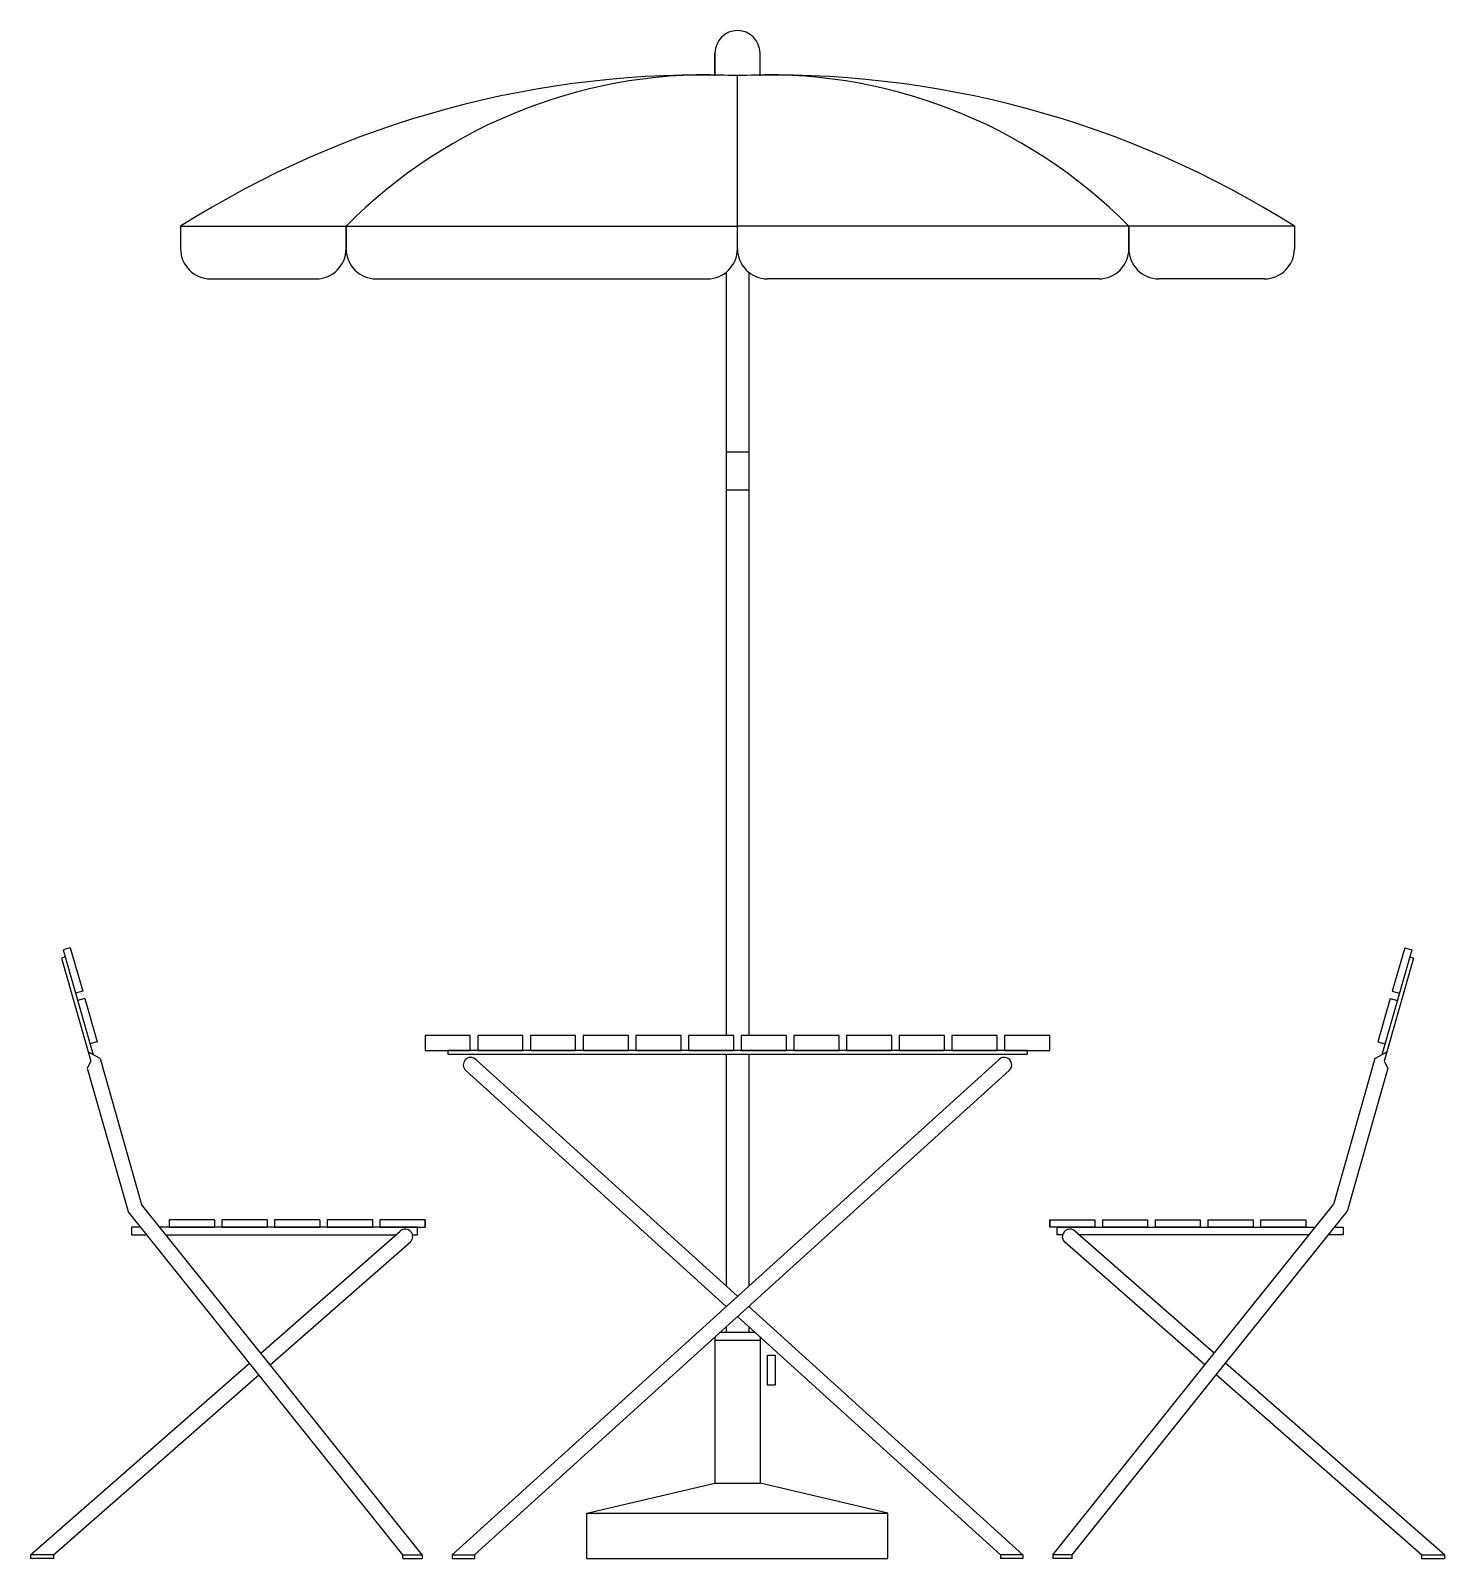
# Model space of a CAD drawing. Extents: x 0 to 188, y 0 to 203.
import ezdxf

# ---------------------------------------------------------------- set-up
doc = ezdxf.new("R2010")
doc.units = 0
doc.header["$MEASUREMENT"] = 0
doc.layers.get('0').update_dxf_attribs({"linetype": 'CONTINUOUS'})

msp = doc.modelspace()

# ---------------------------------------------------------------- linework, layer by layer
at = {"color": 0, "linetype": 'ByBlock'}
for p, q in [((90.93, 200), (90.93, 197.11)), ((90.93, 197), (90.93, 200)), ((96.93, 197), (96.93, 200)), ((93.93, 177), (93.93, 197)), ((19.93, 177), (93.93, 177)), ((19.93, 177), (19.93, 174)), ((41.93, 177), (41.93, 174)), ((41.93, 177), (41.93, 177)), ((41.93, 174), (41.93, 177)), ((93.93, 174), (93.93, 177)), ((167.93, 177), (93.93, 177)), ((93.93, 174), (93.93, 177)), ((145.93, 174), (145.93, 177)), ((145.93, 177), (145.93, 177)), ((145.93, 177), (145.93, 174)), ((167.93, 177), (167.93, 174)), ((92.43, 170.88), (92.43, 69.5)), ((95.43, 170.88), (95.43, 69.5)), ((23.93, 170), (37.93, 170)), ((45.93, 170), (89.93, 170)), ((141.93, 170), (97.93, 170)), ((163.93, 170), (149.93, 170)), ((95.43, 147), (92.43, 147)), ((95.43, 147), (92.43, 147)), ((92.43, 142), (95.43, 142)), ((92.43, 142), (95.43, 142)), ((4.59, 79.91), (4.11, 79.77)), ((4.11, 79.77), (8.03, 66.07)), ((5.28, 81.14), (4.32, 80.87)), ((4.32, 80.87), (8.3, 66.92)), ((5.28, 81.14), (6.93, 75.37)), ((183.55, 80.87), (179.57, 66.92)), ((183.76, 79.77), (179.84, 66.07)), ((182.59, 81.14), (180.94, 75.37)), ((182.59, 81.14), (183.55, 80.87)), ((183.28, 79.91), (183.76, 79.77)), ((6.93, 75.37), (5.97, 75.1)), ((180.94, 75.37), (181.9, 75.1)), ((7.2, 74.41), (6.24, 74.14)), ((7.2, 74.41), (8.85, 68.64)), ((180.67, 74.41), (179.02, 68.64)), ((180.67, 74.41), (181.63, 74.14)), ((52.43, 69.5), (52.43, 67.5)), ((58.43, 69.5), (52.43, 69.5)), ((58.43, 67.5), (58.43, 69.5)), ((59.43, 69.5), (59.43, 67.5)), ((65.43, 69.5), (59.43, 69.5)), ((65.43, 67.5), (65.43, 69.5)), ((66.43, 69.5), (66.43, 67.5)), ((72.43, 69.5), (66.43, 69.5)), ((72.43, 67.5), (72.43, 69.5)), ((73.43, 69.5), (73.43, 67.5)), ((79.43, 69.5), (73.43, 69.5)), ((79.43, 67.5), (79.43, 69.5)), ((80.43, 69.5), (80.43, 67.5)), ((86.43, 69.5), (80.43, 69.5)), ((86.43, 67.5), (86.43, 69.5)), ((87.43, 69.5), (87.43, 67.5)), ((93.43, 69.5), (87.43, 69.5)), ((93.43, 67.5), (93.43, 69.5)), ((94.43, 69.5), (94.43, 67.5)), ((100.43, 69.5), (94.43, 69.5)), ((100.43, 67.5), (100.43, 69.5)), ((101.43, 69.5), (101.43, 67.5)), ((107.43, 69.5), (101.43, 69.5)), ((107.43, 67.5), (107.43, 69.5)), ((108.43, 69.5), (108.43, 67.5)), ((114.43, 69.5), (108.43, 69.5)), ((114.43, 67.5), (114.43, 69.5)), ((115.43, 69.5), (115.43, 67.5)), ((121.43, 69.5), (115.43, 69.5)), ((121.43, 67.5), (121.43, 69.5)), ((122.43, 69.5), (122.43, 67.5)), ((128.43, 69.5), (122.43, 69.5)), ((128.43, 67.5), (128.43, 69.5)), ((129.43, 69.5), (129.43, 67.5)), ((135.43, 69.5), (129.43, 69.5)), ((135.43, 67.5), (135.43, 69.5)), ((9.23, 66.41), (7.68, 67.27)), ((8.85, 68.64), (7.89, 68.37)), ((52.43, 67.5), (58.43, 67.5)), ((132.43, 67.5), (55.43, 67.5)), ((55.43, 67.5), (55.43, 67)), ((55.43, 67), (132.43, 67)), ((59.43, 67.5), (65.43, 67.5)), ((66.43, 67.5), (72.43, 67.5)), ((73.43, 67.5), (79.43, 67.5)), ((80.43, 67.5), (86.43, 67.5)), ((87.43, 67.5), (93.43, 67.5)), ((92.43, 67), (92.43, 36.2)), ((94.43, 67.5), (100.43, 67.5)), ((95.43, 67), (95.43, 36.2)), ((101.43, 67.5), (107.43, 67.5)), ((108.43, 67.5), (114.43, 67.5)), ((115.43, 67.5), (121.43, 67.5)), ((122.43, 67.5), (128.43, 67.5)), ((129.43, 67.5), (135.43, 67.5)), ((132.43, 67.5), (132.43, 67)), ((178.64, 66.41), (180.18, 67.27)), ((179.02, 68.64), (179.98, 68.37)), ((8.03, 66.07), (7.51, 65.14)), ((7.51, 65.14), (12.95, 46.11)), ((9.23, 66.41), (14.76, 47.04)), ((128.7, 66.31), (56.01, 0.5)), ((59.17, 66.31), (93.93, 34.84)), ((178.64, 66.41), (173.11, 47.04)), ((180.36, 65.14), (174.92, 46.11)), ((179.84, 66.07), (180.36, 65.14)), ((57.83, 64.83), (92.44, 33.49)), ((130.04, 64.83), (58.99, 0.5)), ((31.84, 25.72), (14.76, 47.04)), ((156.03, 25.72), (173.11, 47.04)), ((30.33, 24.4), (12.95, 46.11)), ((18.43, 45), (18.43, 44)), ((24.43, 45), (18.43, 45)), ((24.43, 45), (24.43, 44)), ((25.43, 45), (25.43, 44)), ((31.43, 45), (25.43, 45)), ((31.43, 45), (31.43, 44)), ((32.43, 45), (32.43, 44)), ((38.43, 45), (32.43, 45)), ((38.43, 45), (38.43, 44)), ((39.43, 45), (39.43, 44)), ((45.43, 45), (39.43, 45)), ((45.43, 45), (45.43, 44)), ((46.43, 45), (46.43, 44)), ((52.43, 45), (46.43, 45)), ((52.43, 45), (52.43, 44)), ((52.43, 44), (52.43, 45)), ((135.43, 44), (135.43, 45)), ((135.43, 45), (141.43, 45)), ((135.43, 45), (135.43, 44)), ((141.43, 45), (141.43, 44)), ((142.43, 45), (148.43, 45)), ((142.43, 45), (142.43, 44)), ((148.43, 45), (148.43, 44)), ((149.43, 45), (149.43, 44)), ((149.43, 45), (155.43, 45)), ((155.43, 45), (155.43, 44)), ((156.43, 45), (162.43, 45)), ((156.43, 45), (156.43, 44)), ((157.54, 24.4), (174.92, 46.11)), ((162.43, 45), (162.43, 44)), ((163.43, 45), (169.43, 45)), ((163.43, 45), (163.43, 44)), ((169.43, 45), (169.43, 44)), ((14.64, 44), (13.43, 44)), ((13.43, 44), (13.43, 43)), ((13.43, 43), (15.44, 43)), ((51.43, 44), (17.2, 44)), ((18, 43), (48.54, 43)), ((18.43, 44), (24.43, 44)), ((25.43, 44), (31.43, 44)), ((30.59, 27.28), (49.12, 43.5)), ((32.43, 44), (38.43, 44)), ((39.43, 44), (45.43, 44)), ((46.43, 44), (52.43, 44)), ((50.74, 43), (51.43, 43)), ((51.43, 43), (51.43, 44)), ((141.43, 44), (135.43, 44)), ((136.43, 43), (136.43, 44)), ((136.43, 44), (170.67, 44)), ((137.12, 43), (136.43, 43)), ((157.28, 27.28), (138.75, 43.5)), ((169.87, 43), (139.33, 43)), ((148.43, 44), (142.43, 44)), ((155.43, 44), (149.43, 44)), ((162.43, 44), (156.43, 44)), ((169.43, 44), (163.43, 44)), ((174.43, 43), (172.43, 43)), ((173.23, 44), (174.43, 44)), ((174.43, 44), (174.43, 43)), ((31.84, 25.72), (50.43, 42)), ((156.03, 25.72), (137.43, 42)), ((92.43, 33.5), (92.43, 33.48)), ((95.42, 33.49), (131.86, 0.5)), ((95.43, 33.5), (95.43, 33.48)), ((92.43, 30.78), (92.43, 30)), ((93.93, 32.14), (128.88, 0.5)), ((95.43, 30.78), (95.43, 30)), ((90.93, 29.43), (90.93, 10)), ((90.93, 29), (96.93, 29)), ((96.3, 30), (91.57, 30)), ((96.93, 29.43), (96.93, 10)), ((97.93, 27), (98.93, 27)), ((97.93, 23), (97.93, 27)), ((98.93, 27), (98.93, 23)), ((0, 0.5), (29.08, 25.96)), ((3.04, 0.5), (30.33, 24.4)), ((49.47, 0.5), (30.33, 24.4)), ((52.03, 0.5), (31.84, 25.72)), ((135.83, 0.5), (156.03, 25.72)), ((138.4, 0.5), (157.54, 24.4)), ((184.83, 0.5), (157.54, 24.4)), ((187.87, 0.5), (158.79, 25.96)), ((98.93, 23), (97.93, 23)), ((73.93, 6), (90.93, 10)), ((90.93, 10), (96.93, 10)), ((113.93, 6), (96.93, 10)), ((73.93, 0), (73.93, 6)), ((73.93, 6), (113.93, 6)), ((113.93, 0), (113.93, 6)), ((0, 0.5), (0, 0)), ((3.04, 0.5), (0, 0.5)), ((3.04, 0), (0, 0)), ((3.04, 0.5), (3.04, 0)), ((49.47, 0), (49.47, 0.5)), ((49.47, 0.5), (52.03, 0.5)), ((49.47, 0), (52.03, 0)), ((49.87, 0), (49.87, 0)), ((49.87, 0), (49.87, 0)), ((52.03, 0.5), (52.03, 0)), ((56.01, 0.5), (58.99, 0.5)), ((56.01, 0.5), (56.01, 0)), ((56.01, 0), (58.99, 0)), ((58.99, 0.5), (58.99, 0)), ((73.93, 0), (113.93, 0)), ((128.88, 0.5), (128.88, 0)), ((131.86, 0.5), (128.88, 0.5)), ((131.86, 0), (128.88, 0)), ((131.86, 0.5), (131.86, 0)), ((138.4, 0.5), (135.83, 0.5)), ((135.83, 0.5), (135.83, 0)), ((138.4, 0), (135.83, 0)), ((138, 0), (138, 0)), ((138, 0), (138, 0)), ((138.4, 0), (138.4, 0.5)), ((184.83, 0.5), (187.87, 0.5)), ((184.83, 0.5), (184.83, 0)), ((184.83, 0), (187.87, 0)), ((187.87, 0.5), (187.87, 0))]:
    msp.add_line(p, q, dxfattribs=at)
for centre, radius, start, end in [((93.93, 200), 3, 0, 180), ((89.16, 67.76), 129.33, 87.8852, 122.3628), ((90.04, 129.53), 67.59, 86.6964, 135.3786), ((97.83, 129.53), 67.59, 44.6214, 93.3036), ((98.71, 67.76), 129.33, 57.6372, 92.1148), ((37.93, 174), 4, 0, 0), ((45.93, 174), 4, 180, 180), ((141.93, 174), 4, 0, 0), ((149.93, 174), 4, 180, 180), ((23.93, 174), 4, 180, 270), ((37.93, 174), 4, 270, 0), ((45.93, 174), 4, 180, 270), ((89.93, 174), 4, 270, 0), ((97.93, 174), 4, 180, 270), ((141.93, 174), 4, 270, 0), ((149.93, 174), 4, 180, 270), ((163.93, 174), 4, 270, 0), ((58.5, 65.57), 1, 47.8421, 227.8421), ((129.37, 65.57), 1, 312.1579, 132.1579), ((49.78, 42.75), 1, 311.2044, 131.2044), ((138.09, 42.75), 1, 48.7956, 228.7956)]:
    msp.add_arc(centre, radius, start, end, dxfattribs=at)

doc.saveas('drawing.dxf')
